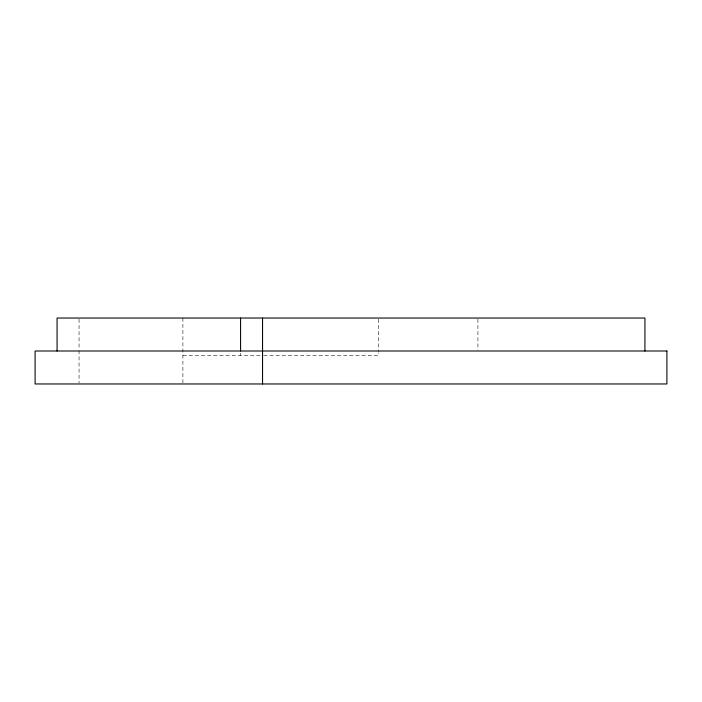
<?xml version="1.0" encoding="UTF-8"?>
<svg xmlns="http://www.w3.org/2000/svg" width="702" height="702" viewBox="0 0 702 702"><rect width="100%" height="100%" fill="white"/><g stroke="black" fill="none" stroke-linecap="round" stroke-linejoin="round"><path stroke-width="0.53" stroke-dasharray="3.51 2.63" d="M182.897 355.396L261.504 355.396M263.645 355.396L378.483 355.396L378.483 353.264M477.913 319.103L477.913 349.938M378.483 319.103L378.483 352.193M240.575 353.264L240.575 355.396M182.897 318.032L182.897 382.88M79.054 319.12L79.054 349.377M79.054 350.456L79.054 382.88"/><path stroke-width="1.05" d="M644.927 351L644.927 318.032L57.073 318.032L57.073 351M262.548 318.032L262.548 383.968M240.575 318.032L240.575 351M666.9 351L35.1 351L35.1 383.968L666.9 383.968L666.9 351"/></g></svg>
